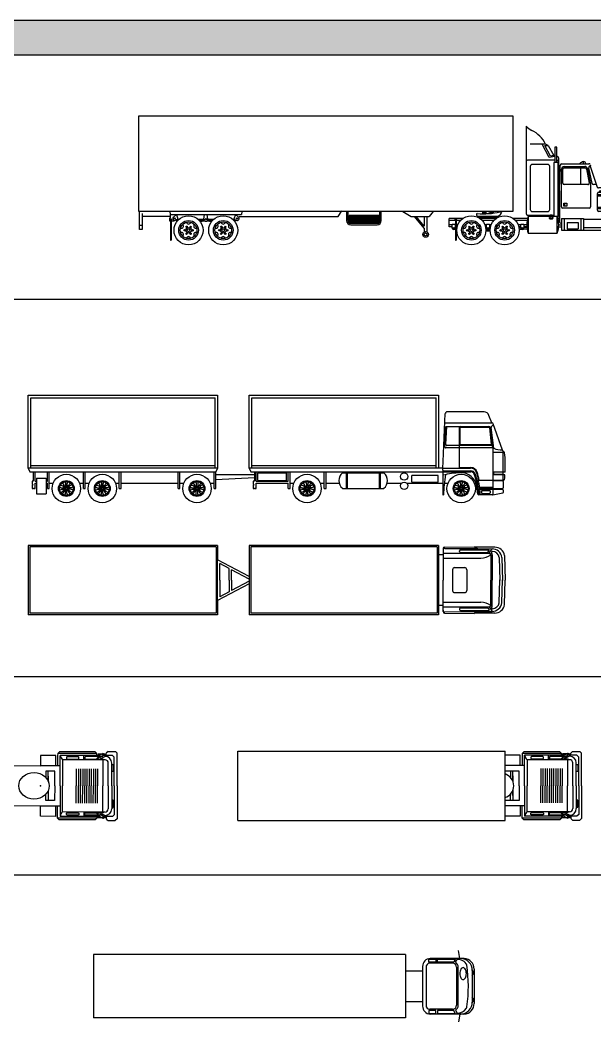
# Model space of a CAD drawing. Header units: millimetres. Extents: x 35403 to 155690, y 202798 to 276657.
# Drawn here: x 64215 to 84953, y 240549 to 276657 of the extents above; entities that cross this region are included whole.
import ezdxf

# ---------------------------------------------------------------- set-up
doc = ezdxf.new("R2010")
doc.units = ezdxf.units.MM
doc.layers.add('www.cad-blocks.net', color=7, linetype='Continuous')

# ---------------------------------------------------------------- blocks, each defined once
blk = doc.blocks.new('A$C473D4510')
for p, q in [((0, 2.506), (0, 0)), ((6.834, 2.506), (0, 2.506)), ((6.777, 2.449), (0.057, 2.449)), ((0.057, 2.449), (0.057, 0.057)), ((6.777, 2.449), (6.777, 0.057)), ((6.834, 2.506), (6.834, 1.981)), ((14.806, 2.506), (7.973, 2.506)), ((7.973, 2.506), (7.973, 1.384)), ((8.03, 2.449), (8.03, 0.057)), ((14.749, 2.449), (8.03, 2.449)), ((14.749, 2.449), (14.749, 0.057)), ((14.806, 2.506), (14.806, 2.169)), ((14.966, 2.169), (14.806, 2.169)), ((14.806, 2.169), (14.806, 0.336)), ((14.966, 2.388), (14.966, 2.169)), ((14.966, 2.22), (16.627, 2.22)), ((14.966, 2.169), (14.966, 1.253)), ((15.022, 2.445), (16.082, 2.45)), ((15.023, 2.396), (16.212, 2.388)), ((15.561, 2.289), (15.561, 2.312)), ((15.595, 2.346), (16.621, 2.346)), ((15.595, 2.255), (16.563, 2.255)), ((16.082, 2.45), (16.103, 2.44)), ((16.832, 2.44), (16.103, 2.44)), ((16.103, 2.44), (16.212, 2.388)), ((16.212, 2.388), (16.733, 2.378)), ((16.591, 2.27), (16.631, 2.328)), ((16.627, 2.22), (16.733, 2.378)), ((16.715, 2.249), (16.737, 2.281)), ((6.834, 0.525), (6.834, 1.981)), ((7.973, 1.384), (6.834, 1.981)), ((7.255, 1.67), (6.913, 1.849)), ((6.913, 1.253), (6.913, 1.849)), ((14.966, 2.047), (16.326, 2.047)), ((16.684, 2.164), (16.684, 1.253)), ((16.741, 2.164), (16.741, 1.253)), ((16.991, 2.066), (17.015, 1.244)), ((17.082, 2.073), (17.106, 1.246)), ((17.177, 2.135), (17.203, 1.253)), ((7.255, 1.253), (7.255, 1.67)), ((7.973, 1.294), (7.335, 1.628)), ((7.335, 1.253), (7.335, 1.628)), ((15.305, 1.627), (15.305, 0.879)), ((15.383, 1.704), (15.744, 1.704)), ((15.821, 1.627), (15.821, 0.879)), ((7.973, 1.122), (6.834, 0.525)), ((6.913, 1.253), (6.913, 0.657)), ((7.255, 1.253), (7.255, 0.836)), ((7.335, 1.253), (7.335, 0.878)), ((7.973, 1.212), (7.335, 0.878)), ((7.973, 1.384), (7.973, 1.294)), ((7.973, 1.294), (7.973, 1.212)), ((7.973, 1.212), (7.973, 1.122)), ((7.973, 1.122), (7.973, 0)), ((14.966, 0.336), (14.966, 1.253)), ((16.684, 0.342), (16.684, 1.253)), ((16.741, 0.342), (16.741, 1.253)), ((16.991, 0.44), (17.015, 1.262)), ((17.082, 0.433), (17.106, 1.26)), ((17.177, 0.371), (17.203, 1.253)), ((7.255, 0.836), (6.913, 0.657)), ((15.383, 0.802), (15.744, 0.802)), ((6.834, 0.525), (6.834, 0)), ((14.966, 0.459), (16.326, 0.459)), ((6.834, 0), (0, 0)), ((6.777, 0.057), (0.057, 0.057)), ((14.806, 0), (7.973, 0)), ((14.749, 0.057), (8.03, 0.057)), ((14.966, 0.336), (14.806, 0.336)), ((14.806, 0.336), (14.806, 0)), ((14.966, 0.117), (14.966, 0.336)), ((14.966, 0.285), (16.627, 0.285)), ((15.022, 0.06), (16.082, 0.056)), ((15.023, 0.109), (16.212, 0.117)), ((15.561, 0.217), (15.561, 0.194)), ((15.595, 0.251), (16.563, 0.251)), ((15.595, 0.16), (16.621, 0.16)), ((16.082, 0.056), (16.103, 0.066)), ((16.103, 0.066), (16.212, 0.117)), ((16.832, 0.066), (16.103, 0.066)), ((16.212, 0.117), (16.733, 0.128)), ((16.591, 0.236), (16.631, 0.178)), ((16.627, 0.285), (16.733, 0.128)), ((16.715, 0.257), (16.737, 0.224))]:
    blk.add_line(p, q)
for centre, radius, start, end in [((15.023, 2.388), 0.0569, 90.221, 180), ((15.023, 2.339), 0.0569, 89.6573, 180), ((15.595, 2.312), 0.0342, 90, 180), ((15.595, 2.289), 0.0342, 180, 270), ((16.563, 2.289), 0.0342, 270, 325.8642), ((16.621, 2.334), 0.0114, 325.8642, 90), ((16.627, 2.164), 0.0569, 0, 90), ((16.724, 2.242), 0.0114, 145.8642, 218.9833), ((16.627, 2.164), 0.114, 0, 38.9833), ((16.736, 2.03), 0.348, 7.1101, 90.471), ((16.746, 2.275), 0.0114, 87.6503, 145.8642), ((16.736, 2.03), 0.257, 8.0464, 87.6503), ((16.832, 2.092), 0.348, 7.1101, 90), ((16.325, 2.656), 0.61, 270.1692, 306.0617), ((15.383, 1.627), 0.0773, 90, 180), ((15.744, 1.627), 0.0773, 0, 90), ((15.383, 0.879), 0.0773, 180, 270), ((15.744, 0.879), 0.0773, 270, 0), ((16.325, -0.151), 0.61, 53.9383, 89.8308), ((16.736, 0.476), 0.348, 269.529, 352.8899), ((16.736, 0.476), 0.257, 272.3497, 351.9536), ((16.832, 0.414), 0.348, 270, 352.8899), ((15.023, 0.166), 0.0569, 180, 270.3427), ((15.023, 0.117), 0.0569, 180, 269.779), ((15.595, 0.217), 0.0342, 90, 180), ((15.595, 0.194), 0.0342, 180, 270), ((16.563, 0.217), 0.0342, 34.1358, 90), ((16.621, 0.171), 0.0114, 270, 34.1358), ((16.627, 0.342), 0.0569, 270, 0), ((16.724, 0.263), 0.0114, 141.0167, 214.1358), ((16.627, 0.342), 0.114, 321.0167, 0), ((16.746, 0.231), 0.0114, 214.1358, 272.3497)]:
    blk.add_arc(centre, radius, start, end)
blk = doc.blocks.new('A$C00AA65D5')
at = {"linetype": 'ByBlock'}
for p, q in [((0, 1200), (0, 4650)), ((0, 4650), (13500, 4650)), ((13500, 4650), (13500, 1200)), ((13975, 4275), (13975, 1125)), ((14675, 3625), (14125, 3625)), ((14775, 3575), (14675, 3625)), ((14650, 3575), (14775, 3575)), ((14775, 3575), (14975, 3225)), ((15012, 3525), (15012, 2963)), ((15087, 3525), (15012, 3525)), ((15087, 2963), (15087, 3525)), ((15012, 3050), (14025, 3050)), ((15012, 3213), (14975, 3225)), ((15125, 2963), (14975, 2963)), ((14975, 2963), (14975, 1038)), ((15128, 3165), (15087, 3192)), ((15100, 3050), (15087, 3050)), ((15125, 950), (15125, 2963)), ((15150, 1025), (15150, 3123)), ((15257, 2925), (16239, 2925)), ((16286, 2890), (16301, 2845)), ((15175, 1950), (15207, 2877)), ((15300, 2225), (15300, 2725)), ((15350, 2775), (16107, 2775)), ((15950, 2175), (15950, 2775)), ((16157, 2733), (16252, 2234)), ((16352, 2215), (16234, 2779)), ((16270, 2837), (16301, 2845)), ((16280, 2839), (16539, 2084)), ((16203, 2175), (15350, 2175)), ((16508, 2175), (16401, 2175)), ((15175, 1950), (15175, 850)), ((18225, 2050), (16586, 2050)), ((18125, 1350), (18125, 2050)), ((18250, 750), (18250, 2025)), ((13500, 1200), (0, 1200)), ((1125, 1200), (1137, 1100)), ((1137, 1100), (3712, 1100)), ((1137, 1100), (1137, 963)), ((1362, 1100), (1253, 1003)), ((3487, 1100), (3597, 1003)), ((3725, 1200), (3712, 1100)), ((13032, 1195), (13073, 1195)), ((13095, 1183), (13073, 1195)), ((18150, 1350), (18075, 1350)), ((18075, 1150), (18150, 1150)), ((18125, 1000), (18125, 1150)), ((18150, 1350), (18150, 1150)), ((1150, 888), (1150, 175)), ((1175, 863), (1262, 863)), ((1262, 863), (1262, 890)), ((1337, 889), (1406, 872)), ((2219, 841), (2378, 867)), ((2472, 867), (2631, 841)), ((3444, 872), (3513, 889)), ((11692, 950), (11200, 950)), ((11200, 650), (11200, 950)), ((11312, 600), (11312, 750)), ((11425, 888), (11425, 175)), ((12212, 1052), (12956, 1029)), ((12224, 1000), (12976, 1000)), ((12892, 950), (12308, 950)), ((14022, 950), (13508, 950)), ((14025, 1075), (14975, 1075)), ((14825, 1025), (14050, 1025)), ((15100, 1025), (14925, 1025)), ((15250, 950), (16050, 950)), ((15250, 950), (15250, 525)), ((16050, 950), (16050, 525)), ((18175, 750), (18300, 750)), ((18175, 750), (18175, 500)), ((18300, 500), (18300, 750)), ((11312, 650), (11200, 650)), ((11425, 598), (11412, 600)), ((11479, 591), (11450, 595)), ((12524, 500), (12676, 500)), ((13724, 551), (13808, 560)), ((13875, 567), (14011, 583)), ((14050, 425), (15100, 425)), ((15147, 650), (15250, 650)), ((15250, 525), (16900, 525)), ((16050, 625), (16825, 625)), ((18175, 500), (18300, 500)), ((1150, 175), (1175, 175)), ((11425, 175), (11450, 175))]:
    blk.add_line(p, q, dxfattribs=at)
for p, q in [((14800, 3150), (14550, 3625)), ((14850, 3200), (14650, 3575)), ((14750, 2900), (14200, 2900)), ((15012, 3189), (14800, 3150)), ((14975, 3225), (14850, 3200)), ((16050, 2925), (16050, 3000)), ((14125, 2825), (14125, 1275)), ((14825, 1275), (14825, 2825)), ((15250, 1375), (15250, 2725)), ((15350, 2825), (16091, 2825)), ((16189, 2742), (16299, 2184)), ((16300, 2174), (16300, 1375)), ((16550, 1250), (16550, 1850)), ((16600, 1900), (16850, 1900)), ((16625, 1900), (16625, 1925)), ((16650, 1950), (16800, 1950)), ((16825, 1925), (16825, 1900)), ((16900, 1850), (16900, 1250)), ((15337, 1500), (15437, 1500)), ((15337, 1400), (15337, 1500)), ((15362, 1500), (15362, 1400)), ((15437, 1500), (15437, 1400)), ((16900, 1800), (16550, 1800)), ((16900, 1750), (16550, 1750)), ((16900, 1725), (17062, 1725)), ((17062, 1600), (16900, 1600)), ((25, 550), (25, 1200)), ((125, 1125), (125, 550)), ((1362, 1100), (1412, 925)), ((2350, 925), (2375, 1100)), ((2500, 925), (2475, 1100)), ((3487, 1100), (3437, 925)), ((7200, 1025), (7325, 1225)), ((7500, 1200), (7500, 875)), ((7550, 875), (7550, 1200)), ((8700, 875), (8700, 1200)), ((8750, 875), (8750, 1200)), ((9525, 1200), (9825, 1025)), ((10625, 1200), (10475, 1025)), ((12400, 1175), (12400, 1125)), ((12400, 1175), (12550, 1175)), ((12400, 1125), (12800, 1150)), ((12525, 1175), (12525, 1200)), ((12800, 1175), (12650, 1175)), ((12675, 1175), (12675, 1200)), ((12800, 1150), (12800, 1175)), ((14200, 1200), (14750, 1200)), ((16250, 1325), (15300, 1325)), ((15437, 1400), (15337, 1400)), ((16900, 1350), (16550, 1350)), ((16900, 1300), (16550, 1300)), ((16850, 1200), (16600, 1200)), ((1125, 1025), (125, 1025)), ((1137, 963), (1112, 963)), ((1112, 963), (1112, 863)), ((1112, 863), (1150, 863)), ((1175, 888), (1175, 175)), ((1412, 925), (1330, 886)), ((1373, 906), (1425, 893)), ((1408, 923), (1447, 913)), ((1412, 925), (1460, 925)), ((2140, 925), (2350, 925)), ((2181, 886), (2351, 913)), ((2201, 864), (2359, 889)), ((2491, 889), (2649, 864)), ((2499, 913), (2669, 886)), ((2500, 925), (2710, 925)), ((3390, 925), (3437, 925)), ((3403, 913), (3442, 923)), ((3425, 893), (3477, 906)), ((3437, 925), (3520, 886)), ((3625, 1025), (7200, 1025)), ((7600, 1075), (8650, 1075)), ((7600, 1025), (8650, 1025)), ((7600, 975), (8650, 975)), ((7600, 925), (8650, 925)), ((7600, 875), (8650, 875)), ((7600, 825), (8650, 825)), ((8650, 775), (7600, 775)), ((7650, 725), (8600, 725)), ((9825, 1025), (10475, 1025)), ((10300, 600), (9946, 1025)), ((10300, 678), (10011, 1025)), ((10300, 1025), (10300, 678)), ((10400, 475), (10400, 1025)), ((11425, 875), (11200, 875)), ((11312, 725), (11200, 725)), ((11312, 750), (11412, 750)), ((11412, 750), (11412, 600)), ((11425, 725), (11412, 725)), ((11450, 888), (11450, 175)), ((11609, 875), (11450, 875)), ((11515, 725), (11450, 725)), ((12809, 875), (12391, 875)), ((12550, 725), (12485, 725)), ((12525, 1042), (12525, 1000)), ((12550, 600), (12550, 750)), ((12550, 750), (12650, 750)), ((12650, 750), (12650, 600)), ((12715, 725), (12650, 725)), ((12675, 1000), (12675, 1038)), ((14012, 875), (13591, 875)), ((13787, 725), (13685, 725)), ((13787, 725), (13685, 725)), ((13787, 750), (13887, 750)), ((13787, 600), (13787, 750)), ((13887, 750), (13887, 600)), ((14000, 725), (13887, 725)), ((14050, 1025), (14050, 425)), ((14825, 1050), (14825, 984)), ((14925, 1050), (14925, 984)), ((15100, 425), (15100, 1025)), ((15126, 950), (15175, 950)), ((15138, 875), (15175, 875)), ((15150, 725), (15250, 725)), ((15350, 950), (15350, 525)), ((15450, 800), (15450, 575)), ((15450, 800), (15850, 800)), ((15850, 800), (15850, 575)), ((15950, 950), (15950, 525)), ((16050, 925), (16875, 925)), ((17210, 925), (17049, 925)), ((17890, 925), (18053, 925)), ((125, 700), (25, 700)), ((125, 550), (25, 550)), ((10300, 600), (10300, 475)), ((11425, 648), (11412, 650)), ((11425, 623), (11412, 625)), ((11414, 675), (11424, 674)), ((11488, 640), (11450, 645)), ((11483, 616), (11450, 620)), ((11452, 670), (11492, 665)), ((12505, 669), (12548, 675)), ((12550, 650), (12511, 645)), ((12550, 625), (12516, 621)), ((12550, 600), (12520, 596)), ((12524, 550), (12676, 550)), ((12650, 650), (12689, 645)), ((12650, 625), (12684, 621)), ((12650, 600), (12680, 596)), ((12695, 669), (12652, 675)), ((13708, 665), (13786, 675)), ((13787, 650), (13712, 640)), ((13787, 625), (13717, 616)), ((13787, 600), (13721, 591)), ((14003, 650), (13887, 650)), ((13887, 618), (14005, 630)), ((15450, 575), (15850, 575)), ((17030, 600), (16904, 600)), ((18045, 700), (18175, 700)), ((18070, 600), (18175, 600))]:
    blk.add_line(p, q)
for points in [[(14800, 984, 0.174705), (14809, 959, 0.104203), (14828, 944, 0.064948), (14850, 936, 0.051099), (14875, 934, 0.051099), (14900, 936, 0.064948), (14922, 944, 0.104203), (14941, 959, 0.174705), (14950, 984, 0.174705)], [(14825, 984, 0.174705), (14828, 975, 0.104203), (14840, 966, 0.064948), (14855, 961, 0.051099), (14875, 959, 0.051099), (14895, 961, 0.064948), (14910, 966, 0.104203), (14922, 975, 0.174705), (14925, 984, 0.174705)]]:
    blk.add_lwpolyline(points, format="xyb")
blk.add_lwpolyline([(14875, 1075, 0.051099), (14855, 1073, 0.064948), (14840, 1068, 0.104203), (14828, 1058, 0.174705), (14825, 1050, 0.174705), (14828, 1042, 0.104203), (14840, 1032, 0.064948), (14855, 1027, 0.051099), (14875, 1025, 0.051099), (14895, 1027, 0.064948), (14910, 1032, 0.104203), (14922, 1042, 0.174705), (14925, 1050, 0.174705), (14922, 1058, 0.104203), (14910, 1068, 0.064948), (14895, 1073, 0.051099)], format="xyb", close=True, dxfattribs=at)
for centre, radius in [((1162, 913), 25), ((1800, 525), 525), ((1800, 525), 354), ((3050, 525), 525), ((3050, 525), 354), ((11437, 913), 25), ((12000, 525), 525), ((12000, 525), 354), ((13200, 525), 525), ((13200, 525), 354), ((17550, 525), 525), ((17550, 525), 354), ((1800, 525), 100), ((3050, 525), 100), ((12000, 525), 100), ((13200, 525), 100), ((17550, 525), 100)]:
    blk.add_circle(centre, radius, dxfattribs=at)
for centre, radius in [((1300, 950), 25), ((1800, 525), 300), ((2425, 925), 25), ((3050, 525), 300), ((3550, 950), 25), ((12000, 525), 300), ((13200, 525), 300), ((17550, 525), 300), ((1654, 527), 25), ((1725, 400), 25), ((1729, 652), 25), ((1800, 525), 50), ((1871, 398), 25), ((1875, 650), 25), ((1946, 523), 25), ((2904, 527), 25), ((2975, 400), 25), ((2979, 652), 25), ((3050, 525), 50), ((3121, 398), 25), ((3125, 650), 25), ((3196, 523), 25), ((10350, 378), 103), ((10350, 378), 50), ((11362, 600), 25), ((11854, 523), 25), ((11925, 650), 25), ((11929, 398), 25), ((12000, 525), 50), ((12071, 652), 25), ((12075, 400), 25), ((12146, 527), 25), ((12600, 600), 25), ((13054, 523), 25), ((13125, 650), 25), ((13129, 398), 25), ((13200, 525), 50), ((13271, 652), 25), ((13275, 400), 25), ((13346, 527), 25), ((13837, 600), 25), ((17404, 523), 25), ((17475, 650), 25), ((17479, 398), 25), ((17550, 525), 50), ((17621, 652), 25), ((17625, 400), 25), ((17696, 527), 25)]:
    blk.add_circle(centre, radius)
for centre, radius, start, end in [((14391, 4621), 541, 219.7813, 246.4789), ((13730, 3180), 1044, 25.2036, 64.7964), ((14025, 3000), 50, 90, 180), ((15100, 3000), 50, 0, 90), ((15100, 3123), 50, 0, 56.3099), ((15257, 2875), 50, 90, 178.0234), ((16239, 2875), 50, 18.0042, 90), ((15350, 2725), 50, 90, 180), ((16107, 2725), 50, 8.8807, 90), ((16283, 2788), 50, 104.7436, 190.6197), ((15350, 2225), 50, 180, 270), ((16203, 2225), 50, 270, 10.796), ((16401, 2225), 50, 191.8164, 270), ((16586, 2100), 50, 198.9123, 270), ((18225, 2025), 25, 0, 90), ((12219, 1090), 38.8, 101.3099, 258.6901), ((12430, 3508), 2391, 264.7674, 284.5833), ((12887, 1232), 214, 288.7478, 346.8571), ((14025, 1125), 50, 180, 270), ((17526, 567), 731, 26.3446, 175.448), ((17550, 525), 650, 36.9127, 180), ((18075, 1250), 100, 90, 270), ((17962, 1250), 212, 331.9275, 28.0725), ((1300, 950), 70.7, 131.5857, 295.3195), ((2425, 925), 75, 180, 0), ((3550, 950), 70.7, 244.6805, 48.4143), ((14925, 725), 925, 161.0754, 198.9246), ((14225, 725), 925, 341.0754, 18.9246), ((18216, 1313), 423, 249.8918, 265.3383), ((11362, 600), 50, 180, 0)]:
    blk.add_arc(centre, radius, start, end, dxfattribs=at)
for centre, radius, start, end in [((14200, 2825), 75, 90, 180), ((14750, 2825), 75, 0, 90), ((16112, 2688), 319, 101.3099, 131.8202), ((16050, 2925), 75, 0, 90), ((15350, 2725), 100, 90, 180), ((16091, 2725), 100, 9.6888, 90), ((16250, 2174), 50, 0, 11.1368), ((16600, 1850), 50, 90, 180), ((16650, 1925), 25, 90, 180), ((16800, 1925), 25, 0, 90), ((16850, 1850), 50, 0, 90), ((17062, 1663), 62.5, 270, 90), ((14200, 1275), 75, 180, 270), ((14750, 1275), 75, 270, 0), ((15300, 1375), 50, 180, 270), ((16250, 1375), 50, 270, 0), ((16600, 1250), 50, 180, 270), ((16850, 1250), 50, 270, 0), ((1540, 675), 75, 249.5941, 50.4059), ((1800, 825), 75, 189.5941, 350.4059), ((2060, 675), 75, 129.5941, 290.4059), ((2790, 675), 75, 249.5941, 50.4059), ((3050, 825), 75, 189.5941, 350.4059), ((3310, 675), 75, 129.5941, 290.4059), ((7650, 875), 150, 180, 270), ((7650, 875), 100, 180, 270), ((8025, 925), 451, 160.56, 199.44), ((8600, 875), 150, 270, 0), ((8600, 875), 100, 270, 0), ((8225, 925), 451, 340.56, 19.44), ((11740, 675), 75, 249.5941, 50.4059), ((12000, 825), 75, 189.5941, 350.4059), ((12260, 675), 75, 129.5941, 290.4059), ((12940, 675), 75, 249.5941, 50.4059), ((13200, 825), 75, 189.5941, 350.4059), ((13460, 675), 75, 129.5941, 290.4059), ((15250, 850), 75, 180, 270), ((17290, 675), 75, 249.5941, 50.4059), ((17550, 825), 75, 189.5941, 350.4059), ((17810, 675), 75, 129.5941, 290.4059), ((1540, 375), 75, 309.5941, 110.4059), ((2060, 375), 75, 69.5941, 230.4059), ((2790, 375), 75, 309.5941, 110.4059), ((3310, 375), 75, 69.5941, 230.4059), ((11740, 375), 75, 309.5941, 110.4059), ((12260, 375), 75, 69.5941, 230.4059), ((12600, 600), 50, 180, 0), ((12940, 375), 75, 309.5941, 110.4059), ((13460, 375), 75, 69.5941, 230.4059), ((13837, 600), 50, 180, 0), ((17290, 375), 75, 309.5941, 110.4059), ((17810, 375), 75, 69.5941, 230.4059), ((1800, 225), 75, 9.5941, 170.4059), ((3050, 225), 75, 9.5941, 170.4059), ((12000, 225), 75, 9.5941, 170.4059), ((13200, 225), 75, 9.5941, 170.4059), ((17550, 225), 75, 9.5941, 170.4059)]:
    blk.add_arc(centre, radius, start, end)
blk = doc.blocks.new('A$C6CD61830')
for p, q in [((0, -2620), (0, 0)), ((0, 0), (6834, 0)), ((0, 0), (6834, 0)), ((0, -2620), (0, 0)), ((6834, 0), (6834, -2620)), ((7973, -2620), (7973, 0)), ((7973, 0), (14806, 0)), ((7973, 0), (14806, 0)), ((7973, -2620), (7973, 0)), ((14806, 0), (14806, -2620)), ((91, -2620), (91, -91)), ((91, -91), (6743, -91)), ((6743, -2620), (6743, -91)), ((8064, -91), (14715, -91)), ((8064, -2620), (8064, -91)), ((14715, -2620), (14715, -91)), ((14974, -2386), (15046, -661)), ((16444, -596), (15115, -596)), ((15032, -994), (16729, -994)), ((16729, -994), (16610, -726)), ((17104, -1971), (16774, -1033)), ((15030, -1856), (15061, -1127)), ((15061, -1127), (16615, -1127)), ((15068, -1776), (15095, -1128)), ((15561, -2598), (15561, -1161)), ((15584, -1766), (15584, -1172)), ((15606, -1149), (16624, -1149)), ((16717, -1764), (16647, -1169)), ((16755, -1892), (16669, -1168)), ((16791, -1906), (16703, -1164)), ((16694, -1789), (15606, -1789)), ((16755, -1892), (15065, -1892)), ((16745, -1812), (15102, -1812)), ((16755, -1892), (16755, -3060)), ((17186, -2064), (16755, -2064)), ((17138, -3060), (17138, -2064)), ((14962, -2621), (14974, -2386)), ((0, -2620), (61, -2754)), ((6834, -2620), (0, -2620)), ((61, -2754), (6773, -2754)), ((91, -2528), (6743, -2528)), ((185, -2754), (185, -3098)), ((251, -3098), (251, -2754)), ((692, -3098), (692, -2754)), ((760, -3364), (760, -2754)), ((1990, -3364), (1990, -2754)), ((2058, -3364), (2058, -2754)), ((3288, -3364), (3288, -2754)), ((3357, -3364), (3357, -2754)), ((5406, -3364), (5406, -2754)), ((5474, -3364), (5474, -2754)), ((6704, -3364), (6704, -2754)), ((6834, -2620), (6773, -2754)), ((6773, -3364), (6773, -2754)), ((6773, -2850), (8158, -2850)), ((14962, -2620), (7973, -2620)), ((7973, -2620), (8033, -2754)), ((8033, -2754), (14958, -2754)), ((8064, -2528), (14715, -2528)), ((8158, -2754), (8158, -3098)), ((8223, -3098), (8223, -2754)), ((8287, -3064), (8287, -2802)), ((8298, -2791), (9301, -2791)), ((9312, -3064), (9312, -2802)), ((9376, -3098), (9376, -2754)), ((9444, -3364), (9444, -2754)), ((10674, -3364), (10674, -2754)), ((10743, -3364), (10743, -2754)), ((11350, -2788), (12818, -2788)), ((11469, -2788), (11469, -3358)), ((11503, -2788), (11503, -3358)), ((12665, -2788), (12665, -3358)), ((12700, -2788), (12700, -3358)), ((14958, -2697), (14962, -2621)), ((14958, -2697), (14958, -3588)), ((14958, -2720), (15963, -2720)), ((14958, -2754), (15963, -2754)), ((14962, -2621), (15954, -2621)), ((15561, -2598), (15954, -2598)), ((17203, -2767), (16755, -2767)), ((17198, -2861), (16755, -2861)), ((16789, -2784), (16789, -2844)), ((17126, -2772), (16800, -2772)), ((17126, -2856), (16800, -2856)), ((142, -3098), (142, -3218)), ((185, -3098), (142, -3098)), ((142, -3218), (164, -3218)), ((142, -3234), (142, -3364)), ((164, -3234), (142, -3234)), ((164, -3218), (164, -3234)), ((251, -3098), (295, -3098)), ((251, -3167), (295, -3167)), ((251, -3364), (251, -3167)), ((295, -2981), (295, -3546)), ((295, -2981), (648, -2981)), ((648, -2981), (648, -3546)), ((648, -3098), (692, -3098)), ((648, -3167), (692, -3167)), ((692, -3364), (692, -3167)), ((760, -3167), (900, -3167)), ((1850, -3167), (1990, -3167)), ((2058, -3167), (2199, -3167)), ((3148, -3167), (3288, -3167)), ((3357, -3167), (5406, -3167)), ((5474, -3167), (5615, -3167)), ((6564, -3167), (6704, -3167)), ((6773, -3035), (8158, -2959)), ((8158, -3098), (8115, -3098)), ((8115, -3098), (8115, -3218)), ((8115, -3218), (8137, -3218)), ((8137, -3234), (8115, -3234)), ((8115, -3234), (8115, -3364)), ((8137, -3218), (8137, -3234)), ((8223, -3098), (9376, -3098)), ((8223, -3364), (8223, -3167)), ((8223, -3167), (9376, -3167)), ((8298, -3075), (9301, -3075)), ((8547, -3075), (8547, -3098)), ((9052, -3075), (9052, -3098)), ((9376, -3364), (9376, -3167)), ((9444, -3167), (9585, -3167)), ((10534, -3167), (10674, -3167)), ((10743, -3167), (11219, -3167)), ((12949, -3167), (13468, -3167)), ((13656, -3167), (14958, -3167)), ((14788, -2889), (13834, -2889)), ((13834, -3134), (13834, -2889)), ((13834, -3134), (14788, -3134)), ((14788, -3134), (14788, -2889)), ((15009, -3167), (15142, -3167)), ((16091, -3167), (16152, -3167)), ((16268, -3060), (17151, -3060)), ((17115, -3088), (16755, -3088)), ((16755, -3088), (16755, -3360)), ((17099, -3060), (17099, -3088)), ((17138, -3111), (17138, -3337)), ((142, -3364), (196, -3364)), ((196, -3342), (213, -3342)), ((196, -3364), (196, -3342)), ((213, -3342), (213, -3364)), ((213, -3364), (251, -3364)), ((295, -3546), (648, -3546)), ((692, -3364), (760, -3364)), ((1990, -3364), (2058, -3364)), ((3288, -3364), (3357, -3364)), ((5406, -3364), (5474, -3364)), ((6704, -3364), (6773, -3364)), ((8115, -3364), (8169, -3364)), ((8169, -3364), (8169, -3342)), ((8169, -3342), (8185, -3342)), ((8185, -3342), (8185, -3364)), ((8185, -3364), (8223, -3364)), ((9376, -3364), (9444, -3364)), ((10674, -3364), (10743, -3364)), ((11350, -3358), (12818, -3358)), ((14958, -3588), (14978, -3588)), ((16217, -3558), (16181, -3285)), ((17115, -3394), (16211, -3394)), ((16753, -3588), (16251, -3588)), ((16284, -3309), (16755, -3309)), ((16289, -3360), (17115, -3360)), ((16663, -3445), (16349, -3445)), ((16349, -3445), (16349, -3519)), ((16628, -3553), (16384, -3553)), ((16663, -3445), (16663, -3519)), ((16755, -3394), (16755, -3588)), ((16761, -3586), (17124, -3520)), ((17099, -3360), (17099, -3394)), ((17138, -3417), (17138, -3499))]:
    blk.add_line(p, q)
for points in [[(16782, -1091, 0.540036), (16703, -1164, -0.084606)], [(1167, -3223), (1180, -3236), (1184, -3233, -0.205207), (1299, -3327, 1.723661)], [(1238, -3152), (1251, -3165), (1248, -3169, 0.205207), (1342, -3284, -1.723661)], [(1323, -3116), (1323, -3135), (1328, -3135, -0.206806), (1342, -3283, 1.723661)], [(1427, -3116), (1427, -3135), (1422, -3135, 0.206806), (1408, -3283, -1.723661)], [(1512, -3152), (1499, -3165), (1502, -3169, -0.205207), (1408, -3284, 1.723661)], [(1583, -3223), (1570, -3236), (1566, -3233, 0.205207), (1451, -3327, -1.723661)], [(2465, -3223), (2479, -3236), (2482, -3233, -0.205207), (2597, -3327, 1.723661)], [(2536, -3152), (2550, -3165), (2546, -3169, 0.205207), (2640, -3284, -1.723661)], [(2621, -3116), (2621, -3135), (2626, -3135, -0.206806), (2641, -3283, 1.723661)], [(2726, -3116), (2726, -3135), (2721, -3135, 0.206806), (2706, -3283, -1.723661)], [(2811, -3152), (2797, -3165), (2801, -3169, -0.205207), (2707, -3284, 1.723661)], [(2881, -3223), (2868, -3236), (2865, -3233, 0.205207), (2750, -3327, -1.723661)], [(5881, -3223), (5895, -3236), (5898, -3233, -0.205207), (6013, -3327, 1.723661)], [(5952, -3152), (5966, -3165), (5962, -3169, 0.205207), (6056, -3284, -1.723661)], [(6037, -3116), (6037, -3135), (6042, -3135, -0.206806), (6057, -3283, 1.723661)], [(6142, -3116), (6142, -3135), (6137, -3135, 0.206806), (6122, -3283, -1.723661)], [(6227, -3152), (6213, -3165), (6217, -3169, -0.205207), (6123, -3284, 1.723661)], [(6297, -3223), (6284, -3236), (6281, -3233, 0.205207), (6166, -3327, -1.723661)], [(9851, -3223), (9865, -3236), (9868, -3233, -0.205207), (9983, -3327, 1.723661)], [(9922, -3152), (9935, -3165), (9932, -3169, 0.205207), (10026, -3284, -1.723661)], [(10007, -3116), (10007, -3135), (10012, -3135, -0.206806), (10026, -3283, 1.723661)], [(10111, -3116), (10111, -3135), (10107, -3135, 0.206806), (10092, -3283, -1.723661)], [(10196, -3152), (10183, -3165), (10186, -3169, -0.205207), (10093, -3284, 1.723661)], [(10267, -3223), (10254, -3236), (10250, -3233, 0.205207), (10136, -3327, -1.723661)], [(15409, -3223), (15422, -3236), (15425, -3233, -0.205207), (15540, -3327, 1.723661)], [(15479, -3152), (15493, -3165), (15489, -3169, 0.205207), (15583, -3284, -1.723661)], [(15564, -3116), (15564, -3135), (15569, -3135, -0.206806), (15584, -3283, 1.723661)], [(15669, -3116), (15669, -3135), (15664, -3135, 0.206806), (15649, -3283, -1.723661)], [(15754, -3152), (15740, -3165), (15744, -3169, -0.205207), (15650, -3284, 1.723661)], [(15825, -3223), (15811, -3236), (15808, -3233, 0.205207), (15693, -3327, -1.723661)], [(1131, -3310), (1150, -3310), (1150, -3315, 0.205207), (1297, -3329, -1.723661)], [(1131, -3410), (1150, -3410), (1150, -3405, -0.205207), (1297, -3390, 1.723661)], [(1167, -3497), (1180, -3484), (1184, -3487, 0.205207), (1299, -3393, -1.723661)], [(1238, -3568), (1251, -3554), (1248, -3551, -0.205207), (1342, -3436, 1.723661)], [(1323, -3604), (1323, -3585), (1328, -3585, 0.206806), (1342, -3436, -1.723661)], [(1427, -3604), (1427, -3585), (1422, -3585, -0.206806), (1408, -3436, 1.723661)], [(1512, -3568), (1499, -3554), (1502, -3551, 0.205207), (1408, -3436, -1.723661)], [(1583, -3497), (1570, -3484), (1566, -3487, -0.205207), (1451, -3393, 1.723661)], [(1619, -3310), (1600, -3310), (1600, -3315, -0.205207), (1453, -3329, 1.723661)], [(1619, -3410), (1600, -3410), (1600, -3405, 0.205207), (1453, -3390, -1.723661)], [(2429, -3310), (2448, -3310), (2448, -3315, 0.205207), (2596, -3329, -1.723661)], [(2429, -3410), (2448, -3410), (2448, -3405, -0.205207), (2596, -3390, 1.723661)], [(2465, -3497), (2479, -3484), (2482, -3487, 0.205207), (2597, -3393, -1.723661)], [(2536, -3568), (2550, -3554), (2546, -3551, -0.205207), (2640, -3436, 1.723661)], [(2621, -3604), (2621, -3585), (2626, -3585, 0.206806), (2641, -3436, -1.723661)], [(2726, -3604), (2726, -3585), (2721, -3585, -0.206806), (2706, -3436, 1.723661)], [(2811, -3568), (2797, -3554), (2801, -3551, 0.205207), (2707, -3436, -1.723661)], [(2881, -3497), (2868, -3484), (2865, -3487, -0.205207), (2750, -3393, 1.723661)], [(2918, -3310), (2898, -3310), (2898, -3315, -0.205207), (2751, -3329, 1.723661)], [(2918, -3410), (2898, -3410), (2898, -3405, 0.205207), (2751, -3390, -1.723661)], [(5845, -3310), (5864, -3310), (5864, -3315, 0.205207), (6012, -3329, -1.723661)], [(5845, -3410), (5864, -3410), (5864, -3405, -0.205207), (6012, -3390, 1.723661)], [(5881, -3497), (5895, -3484), (5898, -3487, 0.205207), (6013, -3393, -1.723661)], [(5952, -3568), (5966, -3554), (5962, -3551, -0.205207), (6056, -3436, 1.723661)], [(6037, -3604), (6037, -3585), (6042, -3585, 0.206806), (6057, -3436, -1.723661)], [(6142, -3604), (6142, -3585), (6137, -3585, -0.206806), (6122, -3436, 1.723661)], [(6227, -3568), (6213, -3554), (6217, -3551, 0.205207), (6123, -3436, -1.723661)], [(6297, -3497), (6284, -3484), (6281, -3487, -0.205207), (6166, -3393, 1.723661)], [(6334, -3310), (6315, -3310), (6315, -3315, -0.205207), (6167, -3329, 1.723661)], [(6334, -3410), (6315, -3410), (6315, -3405, 0.205207), (6167, -3390, -1.723661)], [(9815, -3310), (9834, -3310), (9834, -3315, 0.205207), (9982, -3329, -1.723661)], [(9815, -3410), (9834, -3410), (9834, -3405, -0.205207), (9982, -3390, 1.723661)], [(9851, -3497), (9865, -3484), (9868, -3487, 0.205207), (9983, -3393, -1.723661)], [(9922, -3568), (9935, -3554), (9932, -3551, -0.205207), (10026, -3436, 1.723661)], [(10007, -3604), (10007, -3585), (10012, -3585, 0.206806), (10026, -3436, -1.723661)], [(10111, -3604), (10111, -3585), (10107, -3585, -0.206806), (10092, -3436, 1.723661)], [(10196, -3568), (10183, -3554), (10186, -3551, 0.205207), (10093, -3436, -1.723661)], [(10267, -3497), (10254, -3484), (10250, -3487, -0.205207), (10136, -3393, 1.723661)], [(10303, -3310), (10284, -3310), (10284, -3315, -0.205207), (10137, -3329, 1.723661)], [(10303, -3410), (10284, -3410), (10284, -3405, 0.205207), (10137, -3390, -1.723661)], [(15373, -3310), (15392, -3310), (15392, -3315, 0.205207), (15539, -3329, -1.723661)], [(15373, -3410), (15392, -3410), (15392, -3405, -0.205207), (15539, -3390, 1.723661)], [(15409, -3497), (15422, -3484), (15425, -3487, 0.205207), (15540, -3393, -1.723661)], [(15479, -3568), (15493, -3554), (15489, -3551, -0.205207), (15583, -3436, 1.723661)], [(15564, -3604), (15564, -3585), (15569, -3585, 0.206806), (15584, -3436, -1.723661)], [(15669, -3604), (15669, -3585), (15664, -3585, -0.206806), (15649, -3436, 1.723661)], [(15754, -3568), (15740, -3554), (15744, -3551, 0.205207), (15650, -3436, -1.723661)], [(15825, -3497), (15811, -3484), (15808, -3487, -0.205207), (15693, -3393, 1.723661)], [(15861, -3310), (15842, -3310), (15842, -3315, -0.205207), (15694, -3329, 1.723661)], [(15861, -3410), (15842, -3410), (15842, -3405, 0.205207), (15694, -3390, -1.723661)]]:
    blk.add_lwpolyline(points, format="xyb")
for centre, radius in [((1375, -3360), 513), ((2673, -3360), 513), ((6089, -3360), 513), ((10059, -3360), 513), ((13562, -2929), 133), ((15617, -3360), 513), ((1375, -3360), 285), ((1375, -3360), 251), ((2673, -3360), 285), ((2673, -3360), 251), ((6089, -3360), 285), ((6089, -3360), 251), ((10059, -3360), 285), ((10059, -3360), 251), ((13562, -3260), 133), ((15617, -3360), 285), ((15617, -3360), 251), ((1375, -3360), 83.3), ((1375, -3360), 63.5), ((1375, -3360), 39), ((1375, -3360), 33.5), ((2673, -3360), 83.3), ((2673, -3360), 63.5), ((2673, -3360), 39), ((2673, -3360), 33.5), ((6089, -3360), 83.3), ((6089, -3360), 63.5), ((6089, -3360), 39), ((6089, -3360), 33.5), ((10059, -3360), 83.3), ((10059, -3360), 63.5), ((10059, -3360), 39), ((10059, -3360), 33.5), ((15617, -3360), 83.3), ((15617, -3360), 63.5), ((15617, -3360), 39), ((15617, -3360), 33.5)]:
    blk.add_circle(centre, radius)
for centre, radius, start, end in [((15115, -664), 68.3, 90, 177.6034), ((16444, -766), 171, 13.6724, 90), ((16729, -1040), 45.6, 8.1387, 90), ((15595, -1161), 34.2, 90, 180), ((15606, -1172), 22.8, 90, 180), ((16615, -1183), 56.9, 15.6076, 90), ((16624, -1172), 22.8, 6.726, 90), ((15102, -1778), 34.2, 177.6034, 270), ((15606, -1766), 22.8, 180, 270), ((16694, -1766), 22.8, 270, 6.726), ((15065, -1857), 34.2, 177.6034, 270), ((17086, -1278), 693, 244.7856, 271.5124), ((17211, -1942), 111, 195.5644, 248.8732), ((17163, -2066), 22.8, 5.4192, 68.8732), ((12143, -2542), 5065, 357.4638, 5.4192), ((8298, -2802), 11.4, 90, 180), ((9301, -2802), 11.4, 0, 90), ((11575, -3073), 368, 130.678, 229.322), ((11350, -2811), 22.8, 90, 130.678), ((12818, -2811), 22.8, 49.322, 90), ((12593, -3073), 368, 310.678, 49.322), ((15709, -5967), 3178, 92.1487, 103.6649), ((19798, -3723), 4822, 169.6499, 178.3907), ((15617, -3360), 569, 7.5716, 92.7303), ((15954, -2849), 251, 17.6847, 90), ((15954, -2849), 228, 17.6847, 90), ((15963, -2891), 171, 19.1152, 90), ((15963, -2891), 137, 19.1152, 90), ((13875, -3615), 2347, 1.4697, 19.1152), ((13875, -3615), 2381, 0.6367, 19.1152), ((13548, -3616), 2754, 0.5874, 17.6847), ((13548, -3616), 2776, 11.5416, 17.6847), ((16800, -2784), 11.4, 90, 180), ((16800, -2844), 11.4, 180, 270), ((17126, -2784), 11.4, 0, 90), ((17126, -2844), 11.4, 270, 0), ((12143, -2542), 5065, 354.4813, 356.3902), ((8298, -3064), 11.4, 180, 270), ((9301, -3064), 11.4, 270, 0), ((17115, -3111), 22.8, 0, 90), ((17151, -3026), 34.2, 270, 354.4813), ((11350, -3335), 22.8, 229.322, 270), ((12818, -3335), 22.8, 270, 310.678), ((16251, -3553), 34.2, 187.5716, 270), ((16255, -3553), 34.2, 181.4697, 270), ((16384, -3519), 34.2, 180, 270), ((16628, -3519), 34.2, 270, 0), ((16753, -3565), 22.8, 270, 292.8474), ((17115, -3337), 22.8, 270, 0), ((17115, -3417), 22.8, 0, 90), ((17115, -3499), 22.8, 292.8474, 0)]:
    blk.add_arc(centre, radius, start, end)
blk = doc.blocks.new('A$C73381C7A')
for p, q in [((19.206, 2.345), (18.661, 2.346)), ((18.661, 2.346), (18.661, 1.974)), ((19.205, 1.973), (19.206, 2.345)), ((19.277, 2.41), (19.276, 2.347)), ((19.276, 2.347), (19.276, 1.975)), ((19.338, 2.472), (19.277, 2.41)), ((20.695, 2.408), (19.277, 2.41)), ((20.633, 2.47), (19.338, 2.472)), ((19.364, 1.246), (19.365, 2.345)), ((20.784, 2.343), (19.365, 2.345)), ((19.454, 2.185), (19.452, 1.246)), ((20.987, 2.183), (19.454, 2.185)), ((19.61, 2.298), (19.594, 2.283)), ((19.594, 2.283), (19.594, 2.23)), ((19.594, 2.23), (19.61, 2.214)), ((20.024, 2.298), (19.61, 2.298)), ((19.61, 2.214), (20.024, 2.214)), ((20.04, 2.282), (20.024, 2.298)), ((20.024, 2.214), (20.04, 2.229)), ((20.04, 2.229), (20.04, 2.282)), ((20.225, 2.184), (20.225, 2.344)), ((20.258, 2.286), (20.274, 2.302)), ((20.258, 2.286), (20.258, 2.229)), ((20.274, 2.213), (20.258, 2.229)), ((20.766, 2.301), (20.274, 2.302)), ((20.274, 2.213), (20.682, 2.213)), ((20.633, 2.47), (20.695, 2.408)), ((20.691, 2.202), (20.676, 2.204)), ((20.741, 2.289), (20.677, 2.205)), ((20.749, 2.284), (20.692, 2.203)), ((20.695, 2.345), (20.695, 2.408)), ((20.699, 2.213), (20.797, 2.213)), ((20.882, 2.394), (20.733, 2.394)), ((20.733, 2.394), (20.733, 2.343)), ((20.8, 2.317), (20.741, 2.289)), ((20.807, 2.31), (20.749, 2.284)), ((20.987, 2.309), (20.792, 2.213)), ((20.89, 2.207), (20.792, 2.213)), ((20.8, 2.316), (20.806, 2.31)), ((20.801, 2.349), (20.91, 2.409)), ((20.94, 2.35), (20.811, 2.28)), ((20.911, 2.301), (20.85, 2.301)), ((20.901, 2.371), (20.894, 2.378)), ((20.916, 2.387), (20.895, 2.378)), ((20.919, 2.378), (20.901, 2.371)), ((20.907, 2.183), (20.906, 1.244)), ((20.911, 2.301), (20.919, 2.287)), ((20.911, 2.272), (20.919, 2.287)), ((20.917, 2.387), (20.978, 2.381)), ((20.936, 2.374), (20.919, 2.378)), ((21.007, 2.343), (20.927, 2.343)), ((20.971, 2.374), (20.936, 2.374)), ((20.979, 2.394), (20.944, 2.394)), ((21.026, 2.326), (20.971, 2.374)), ((20.978, 2.381), (21.033, 2.326)), ((20.979, 2.38), (20.979, 2.394)), ((20.979, 2.343), (20.979, 2.367)), ((21.253, 2.342), (21.016, 2.343)), ((21.033, 2.325), (21.026, 2.325)), ((21.093, 2.484), (21.031, 2.423)), ((21.031, 2.343), (21.031, 2.423)), ((21.093, 2.484), (21.36, 2.484)), ((21.315, 2.281), (21.253, 2.342)), ((21.313, 1.244), (21.315, 2.281)), ((21.421, 2.422), (21.36, 2.484)), ((21.42, 1.243), (21.421, 2.422)), ((16.874, 1.976), (18.661, 1.974)), ((19.365, 1.973), (18.661, 1.974)), ((19.949, 1.865), (19.948, 1.246)), ((20.026, 1.865), (20.025, 1.245)), ((20.103, 1.865), (20.102, 1.245)), ((20.18, 1.865), (20.179, 1.245)), ((20.257, 1.865), (20.256, 1.245)), ((20.334, 1.865), (20.333, 1.245)), ((20.411, 1.865), (20.41, 1.245)), ((20.488, 1.864), (20.487, 1.245)), ((20.564, 1.864), (20.564, 1.245)), ((20.641, 1.864), (20.64, 1.245)), ((20.718, 1.864), (20.717, 1.244)), ((21.101, 1.244), (21.102, 2.068)), ((21.227, 1.244), (21.228, 2.067)), ((21.228, 2.015), (21.281, 2.015)), ((21.281, 2.015), (21.281, 1.76)), ((21.281, 1.989), (21.291, 1.979)), ((21.291, 1.979), (21.291, 1.788)), ((18.85, 1.778), (18.85, 1.548)), ((19.169, 1.778), (18.85, 1.778)), ((18.85, 1.548), (18.85, 1.583)), ((18.938, 1.41), (18.939, 1.778)), ((18.939, 1.601), (18.938, 1.41)), ((19.169, 1.247), (19.169, 1.778)), ((21.281, 1.76), (21.227, 1.76)), ((21.291, 1.788), (21.281, 1.778)), ((18.938, 1.084), (18.937, 0.716)), ((19.169, 1.247), (19.168, 0.716)), ((19.364, 1.246), (19.362, 0.148)), ((19.451, 0.307), (19.452, 1.246)), ((19.948, 0.626), (19.948, 1.246)), ((20.024, 0.626), (20.025, 1.245)), ((20.101, 0.626), (20.102, 1.245)), ((20.178, 0.625), (20.179, 1.245)), ((20.255, 0.625), (20.256, 1.245)), ((20.332, 0.625), (20.333, 1.245)), ((20.409, 0.625), (20.41, 1.245)), ((20.486, 0.625), (20.487, 1.245)), ((20.563, 0.625), (20.564, 1.245)), ((20.639, 0.625), (20.64, 1.245)), ((20.716, 0.625), (20.717, 1.244)), ((20.904, 0.305), (20.906, 1.244)), ((21.101, 1.244), (21.099, 0.42)), ((21.227, 1.244), (21.226, 0.42)), ((21.313, 1.244), (21.312, 0.206)), ((21.42, 1.243), (21.418, 0.064)), ((18.849, 0.716), (18.849, 0.946)), ((21.279, 0.727), (21.226, 0.727)), ((21.279, 0.472), (21.279, 0.727)), ((18.658, 0.521), (16.872, 0.524)), ((19.362, 0.52), (18.658, 0.521)), ((18.658, 0.149), (18.658, 0.521)), ((19.168, 0.716), (18.849, 0.716)), ((19.203, 0.52), (19.202, 0.148)), ((19.273, 0.146), (19.274, 0.518)), ((21.226, 0.472), (21.279, 0.472)), ((21.289, 0.7), (21.279, 0.71)), ((21.279, 0.498), (21.289, 0.508)), ((21.289, 0.508), (21.289, 0.7)), ((19.202, 0.148), (18.658, 0.149)), ((19.273, 0.083), (19.273, 0.146)), ((20.691, 0.081), (19.273, 0.083)), ((19.335, 0.021), (19.273, 0.083)), ((20.63, 0.019), (19.335, 0.021)), ((20.781, 0.146), (19.362, 0.148)), ((20.984, 0.305), (19.451, 0.307)), ((19.591, 0.262), (19.607, 0.278)), ((19.591, 0.209), (19.591, 0.262)), ((19.607, 0.194), (19.591, 0.209)), ((19.607, 0.278), (20.022, 0.277)), ((20.021, 0.193), (19.607, 0.194)), ((20.037, 0.208), (20.021, 0.193)), ((20.022, 0.277), (20.037, 0.262)), ((20.037, 0.262), (20.037, 0.208)), ((20.222, 0.306), (20.222, 0.146)), ((20.271, 0.277), (20.255, 0.261)), ((20.255, 0.204), (20.255, 0.261)), ((20.255, 0.204), (20.271, 0.189)), ((20.271, 0.277), (20.68, 0.276)), ((20.763, 0.188), (20.271, 0.189)), ((20.63, 0.019), (20.691, 0.081)), ((20.689, 0.287), (20.673, 0.285)), ((20.738, 0.2), (20.674, 0.284)), ((20.746, 0.205), (20.689, 0.286)), ((20.691, 0.143), (20.691, 0.081)), ((20.696, 0.276), (20.794, 0.276)), ((20.73, 0.095), (20.73, 0.146)), ((20.879, 0.094), (20.73, 0.095)), ((20.797, 0.171), (20.738, 0.2)), ((20.803, 0.178), (20.746, 0.205)), ((20.888, 0.282), (20.789, 0.276)), ((20.984, 0.179), (20.789, 0.276)), ((20.797, 0.172), (20.803, 0.178)), ((20.797, 0.14), (20.907, 0.079)), ((20.936, 0.139), (20.808, 0.209)), ((20.908, 0.188), (20.847, 0.188)), ((20.898, 0.118), (20.89, 0.11)), ((20.913, 0.101), (20.891, 0.11)), ((20.916, 0.11), (20.898, 0.118)), ((20.908, 0.217), (20.916, 0.201)), ((20.908, 0.188), (20.916, 0.201)), ((20.913, 0.101), (20.975, 0.107)), ((20.933, 0.114), (20.916, 0.11)), ((21.004, 0.145), (20.924, 0.145)), ((20.968, 0.114), (20.933, 0.114)), ((20.976, 0.094), (20.94, 0.094)), ((21.023, 0.162), (20.968, 0.114)), ((20.975, 0.107), (21.03, 0.162)), ((20.976, 0.145), (20.976, 0.121)), ((20.976, 0.108), (20.976, 0.094)), ((21.25, 0.145), (21.013, 0.145)), ((21.03, 0.163), (21.023, 0.163)), ((21.028, 0.145), (21.028, 0.065)), ((21.089, 0.003), (21.028, 0.065)), ((21.089, 0.003), (21.356, 0.003)), ((21.312, 0.206), (21.25, 0.145)), ((21.418, 0.064), (21.356, 0.003))]:
    blk.add_line(p, q)
for centre, radius, start, end in [((19.675, 2.412), 0.317, 192.2216, 225.6879), ((20.804, 2.314), 0.035, 94.8779, 201.4911), ((20.804, 2.314), 0.035, 211.5207, 316.1716), ((20.89, 2.091), 0.115, 52.714, 89.9166), ((20.914, 2.374), 0.0354, 15.9142, 96.0995), ((20.914, 2.374), 0.0354, 316.0591, 359.8516), ((20.987, 2.068), 0.241, 359.9166, 89.9166), ((20.987, 2.068), 0.115, 359.9166, 89.9166), ((20.984, 0.42), 0.115, 269.9166, 359.9166), ((20.984, 0.42), 0.241, 269.9166, 359.9166), ((19.672, 0.08), 0.317, 134.1453, 167.6116), ((20.8, 0.175), 0.035, 158.3422, 264.9554), ((20.8, 0.175), 0.035, 43.6616, 148.3125), ((20.888, 0.397), 0.115, 269.9166, 307.1193), ((20.911, 0.114), 0.0354, 263.7337, 343.9191), ((20.911, 0.114), 0.0354, 359.9817, 43.7742)]:
    blk.add_arc(centre, radius, start, end)
blk.add_ellipse((18.423, 1.248), major_axis=(0.55, -0.001), ratio=0.873823)
blk.add_point((18.66, 1.247))
blk = doc.blocks.new('A$C7D1413CE')
at = {"xscale": 1000, "yscale": 1000, "zscale": 1000}
blk.add_blockref('A$C73381C7A', (0, 0), dxfattribs=at)
blk = doc.blocks.new('A$C2BB513D9')
for p, q in [((0, 0), (0, 2.5)), ((0, 2.5), (9.637, 2.5)), ((9.637, 0), (9.637, 2.5)), ((10.181, 2.349), (9.637, 2.349)), ((10.181, 1.976), (10.181, 2.349)), ((10.314, 2.475), (10.252, 2.414)), ((10.252, 2.414), (10.252, 2.351)), ((11.67, 2.414), (10.252, 2.414)), ((10.252, 2.351), (10.252, 1.978)), ((11.609, 2.475), (10.314, 2.475)), ((11.76, 2.349), (10.341, 2.349)), ((10.341, 1.25), (10.341, 2.349)), ((11.963, 2.189), (10.43, 2.189)), ((10.43, 2.189), (10.43, 1.25)), ((10.586, 2.302), (10.57, 2.287)), ((10.57, 2.287), (10.57, 2.234)), ((10.57, 2.234), (10.586, 2.218)), ((11, 2.302), (10.586, 2.302)), ((10.586, 2.218), (11, 2.218)), ((11.016, 2.287), (11, 2.302)), ((11, 2.218), (11.016, 2.234)), ((11.016, 2.234), (11.016, 2.287)), ((11.201, 2.189), (11.201, 2.349)), ((11.234, 2.291), (11.25, 2.307)), ((11.234, 2.291), (11.234, 2.234)), ((11.25, 2.218), (11.234, 2.234)), ((11.742, 2.307), (11.25, 2.307)), ((11.25, 2.218), (11.659, 2.218)), ((11.609, 2.475), (11.67, 2.414)), ((11.668, 2.208), (11.652, 2.21)), ((11.717, 2.294), (11.653, 2.211)), ((11.725, 2.29), (11.668, 2.208)), ((11.67, 2.351), (11.67, 2.414)), ((11.675, 2.218), (11.773, 2.218)), ((11.858, 2.4), (11.709, 2.4)), ((11.709, 2.4), (11.709, 2.349)), ((11.776, 2.323), (11.717, 2.294)), ((11.782, 2.316), (11.725, 2.29)), ((11.963, 2.315), (11.768, 2.219)), ((11.866, 2.212), (11.768, 2.219)), ((11.776, 2.354), (11.886, 2.415)), ((11.776, 2.322), (11.782, 2.316)), ((11.916, 2.356), (11.787, 2.285)), ((11.887, 2.307), (11.826, 2.307)), ((11.877, 2.377), (11.87, 2.384)), ((11.892, 2.393), (11.871, 2.384)), ((11.895, 2.384), (11.877, 2.377)), ((11.883, 2.189), (11.883, 1.25)), ((11.887, 2.307), (11.895, 2.293)), ((11.887, 2.278), (11.895, 2.293)), ((11.892, 2.393), (11.954, 2.387)), ((11.912, 2.38), (11.895, 2.384)), ((11.983, 2.349), (11.903, 2.349)), ((11.947, 2.38), (11.912, 2.38)), ((11.955, 2.4), (11.919, 2.4)), ((12.002, 2.332), (11.947, 2.38)), ((11.954, 2.387), (12.009, 2.332)), ((11.955, 2.386), (11.955, 2.4)), ((11.955, 2.349), (11.955, 2.373)), ((12.229, 2.349), (11.992, 2.349)), ((12.009, 2.331), (12.002, 2.331)), ((12.069, 2.491), (12.007, 2.429)), ((12.007, 2.349), (12.007, 2.429)), ((12.069, 2.491), (12.336, 2.491)), ((12.291, 2.287), (12.229, 2.349)), ((12.291, 1.25), (12.291, 2.287)), ((12.397, 2.429), (12.336, 2.491)), ((12.397, 1.25), (12.397, 2.429)), ((10.341, 1.976), (9.637, 1.976)), ((10.926, 1.87), (10.926, 1.25)), ((11.003, 1.87), (11.003, 1.25)), ((11.08, 1.87), (11.08, 1.25)), ((11.157, 1.87), (11.157, 1.25)), ((11.233, 1.87), (11.233, 1.25)), ((11.31, 1.87), (11.31, 1.25)), ((11.387, 1.87), (11.387, 1.25)), ((11.464, 1.87), (11.464, 1.25)), ((11.541, 1.87), (11.541, 1.25)), ((11.618, 1.87), (11.618, 1.25)), ((11.695, 1.87), (11.695, 1.25)), ((12.078, 1.25), (12.078, 2.074)), ((12.204, 1.25), (12.204, 2.074)), ((12.204, 2.022), (12.257, 2.022)), ((12.257, 2.022), (12.257, 1.766)), ((12.257, 1.996), (12.267, 1.986)), ((12.267, 1.986), (12.267, 1.794)), ((10.146, 1.781), (9.637, 1.781)), ((9.827, 1.781), (9.827, 1.551)), ((9.827, 1.551), (9.827, 1.586)), ((9.916, 1.413), (9.916, 1.781)), ((9.916, 1.604), (9.916, 1.413)), ((10.146, 1.25), (10.146, 1.781)), ((12.257, 1.766), (12.204, 1.766)), ((12.267, 1.794), (12.257, 1.784)), ((9.916, 0.896), (9.916, 1.087)), ((9.916, 1.087), (9.916, 0.719)), ((10.146, 1.25), (10.146, 0.719)), ((10.341, 1.25), (10.341, 0.151)), ((10.43, 0.311), (10.43, 1.25)), ((10.926, 0.63), (10.926, 1.25)), ((11.003, 0.63), (11.003, 1.25)), ((11.08, 0.63), (11.08, 1.25)), ((11.157, 0.63), (11.157, 1.25)), ((11.233, 0.63), (11.233, 1.25)), ((11.31, 0.63), (11.31, 1.25)), ((11.387, 0.63), (11.387, 1.25)), ((11.464, 0.63), (11.464, 1.25)), ((11.541, 0.63), (11.541, 1.25)), ((11.618, 0.63), (11.618, 1.25)), ((11.695, 0.63), (11.695, 1.25)), ((11.883, 0.311), (11.883, 1.25)), ((12.078, 1.25), (12.078, 0.426)), ((12.204, 1.25), (12.204, 0.426)), ((12.291, 1.25), (12.291, 0.213)), ((12.397, 1.25), (12.397, 0.071)), ((9.827, 0.719), (9.827, 0.949)), ((9.827, 0.949), (9.827, 0.914)), ((12.257, 0.734), (12.204, 0.734)), ((12.257, 0.478), (12.257, 0.734)), ((10.146, 0.719), (9.637, 0.719)), ((10.341, 0.524), (9.637, 0.524)), ((10.181, 0.524), (10.181, 0.151)), ((10.252, 0.149), (10.252, 0.522)), ((12.204, 0.478), (12.257, 0.478)), ((12.267, 0.706), (12.257, 0.716)), ((12.257, 0.504), (12.267, 0.514)), ((12.267, 0.514), (12.267, 0.706)), ((0, 0), (9.637, 0)), ((10.181, 0.151), (9.637, 0.151)), ((10.252, 0.086), (10.252, 0.149)), ((11.67, 0.086), (10.252, 0.086)), ((10.314, 0.025), (10.252, 0.086)), ((11.609, 0.025), (10.314, 0.025)), ((11.76, 0.151), (10.341, 0.151)), ((11.963, 0.311), (10.43, 0.311)), ((10.57, 0.266), (10.586, 0.282)), ((10.57, 0.213), (10.57, 0.266)), ((10.586, 0.198), (10.57, 0.213)), ((10.586, 0.282), (11, 0.282)), ((11, 0.198), (10.586, 0.198)), ((11, 0.282), (11.016, 0.266)), ((11.016, 0.213), (11, 0.198)), ((11.016, 0.266), (11.016, 0.213)), ((11.201, 0.311), (11.201, 0.151)), ((11.25, 0.282), (11.234, 0.266)), ((11.234, 0.209), (11.234, 0.266)), ((11.234, 0.209), (11.25, 0.193)), ((11.25, 0.282), (11.659, 0.282)), ((11.742, 0.193), (11.25, 0.193)), ((11.609, 0.025), (11.67, 0.086)), ((11.668, 0.292), (11.652, 0.29)), ((11.717, 0.206), (11.653, 0.289)), ((11.725, 0.21), (11.668, 0.292)), ((11.67, 0.149), (11.67, 0.086)), ((11.675, 0.282), (11.773, 0.282)), ((11.709, 0.1), (11.709, 0.151)), ((11.858, 0.1), (11.709, 0.1)), ((11.776, 0.177), (11.717, 0.206)), ((11.782, 0.184), (11.725, 0.21)), ((11.866, 0.288), (11.768, 0.281)), ((11.963, 0.185), (11.768, 0.281)), ((11.776, 0.178), (11.782, 0.184)), ((11.776, 0.146), (11.886, 0.085)), ((11.916, 0.144), (11.787, 0.215)), ((11.887, 0.193), (11.826, 0.193)), ((11.877, 0.123), (11.87, 0.116)), ((11.892, 0.107), (11.871, 0.116)), ((11.895, 0.116), (11.877, 0.123)), ((11.887, 0.222), (11.895, 0.207)), ((11.887, 0.193), (11.895, 0.207)), ((11.892, 0.107), (11.954, 0.113)), ((11.912, 0.12), (11.895, 0.116)), ((11.983, 0.151), (11.903, 0.151)), ((11.947, 0.12), (11.912, 0.12)), ((11.955, 0.1), (11.919, 0.1)), ((12.002, 0.168), (11.947, 0.12)), ((11.954, 0.113), (12.009, 0.168)), ((11.955, 0.151), (11.955, 0.127)), ((11.955, 0.114), (11.955, 0.1)), ((12.229, 0.151), (11.992, 0.151)), ((12.009, 0.169), (12.002, 0.169)), ((12.007, 0.151), (12.007, 0.071)), ((12.069, 0.009), (12.007, 0.071)), ((12.069, 0.009), (12.336, 0.009)), ((12.291, 0.213), (12.229, 0.151)), ((12.397, 0.071), (12.336, 0.009))]:
    blk.add_line(p, q)
for centre, radius, start, end in [((10.651, 2.416), 0.317, 192.305, 225.7713), ((11.779, 2.319), 0.035, 94.9612, 201.5744), ((11.779, 2.319), 0.035, 211.6041, 316.255), ((11.866, 2.097), 0.115, 52.7973, 90), ((11.89, 2.38), 0.0354, 15.9975, 96.1829), ((11.89, 2.38), 0.0354, 316.1424, 359.9349), ((11.963, 2.074), 0.241, 0, 90), ((11.963, 2.074), 0.115, 0, 90), ((9.482, 1.233), 0.47, 2.0943, 70.6977), ((9.482, 1.267), 0.47, 289.3023, 357.9057), ((11.963, 0.426), 0.115, 270, 0), ((11.963, 0.426), 0.241, 270, 0), ((10.651, 0.084), 0.317, 134.2287, 167.695), ((11.779, 0.181), 0.035, 158.4256, 265.0388), ((11.779, 0.181), 0.035, 43.745, 148.3959), ((11.866, 0.403), 0.115, 270, 307.2027), ((11.89, 0.12), 0.0354, 263.8171, 344.0025), ((11.89, 0.12), 0.0354, 0.0651, 43.8576)]:
    blk.add_arc(centre, radius, start, end)
blk = doc.blocks.new('A$C156D21B1')
at = {"xscale": 1000, "yscale": 1000, "zscale": 1000}
blk.add_blockref('A$C2BB513D9', (0, 0), dxfattribs=at)
blk = doc.blocks.new('A$C7ED663F1')
at = {"linetype": 'Continuous'}
for p, q in [((13204, 2287), (13156, 2573)), ((0, 2430), (0, 144)), ((0, 2430), (0, 144)), ((11253, 2430), (0, 2430)), ((11253, 2430), (11253, 144)), ((12095, 2154), (12095, 2263)), ((12095, 2263), (12345, 2263)), ((13358, 2287), (12139, 2287)), ((12345, 2263), (12345, 2154)), ((12397, 2154), (12397, 2263)), ((12397, 2263), (13043, 2263)), ((13043, 2263), (12993, 2154)), ((13051, 2150), (13108, 2251)), ((11253, 1838), (11865, 1838)), ((11865, 2001), (11865, 572)), ((11988, 1971), (11988, 603)), ((12345, 2154), (12095, 2154)), ((12948, 2114), (12125, 2114)), ((12993, 2154), (12397, 2154)), ((13085, 1971), (13085, 603)), ((13146, 599), (13146, 1974)), ((13655, 1858), (13655, 715)), ((13723, 1906), (13723, 668)), ((11253, 735), (11865, 735)), ((12095, 419), (12095, 310)), ((12345, 419), (12095, 419)), ((12948, 460), (12125, 460)), ((12345, 310), (12345, 419)), ((12397, 419), (12397, 310)), ((12993, 419), (12397, 419)), ((13043, 310), (12993, 419)), ((13051, 423), (13108, 323)), ((11253, 144), (0, 144)), ((12095, 310), (12345, 310)), ((13358, 287), (12139, 287)), ((12397, 310), (13043, 310)), ((13204, 287), (13156, 0))]:
    blk.add_line(p, q, dxfattribs=at)
for centre, radius, start, end in [((12145, 2007), 280, 91.1423, 181.1598), ((13136, 1892), 359, 26.0089, 94.4454), ((13235, 1867), 420, 358.8227, 88.8755), ((13350, 1913), 374, 358.8972, 88.8012), ((12128, 1974), 140, 91.1894, 181.1115), ((12945, 1974), 140, 358.8885, 88.8105), ((12937, 1972), 212, 359.7724, 57.5686), ((13592, 1743), 385, 167.1482, 180.1384), ((13462, 1774), 251, 151.352, 167.4192), ((13378, 1821), 155, 127.2973, 151.4264), ((13325, 1890), 67.8, 89.961, 127.2155), ((13325, 1891), 67, 52.5555, 90.1499), ((13270, 1819), 158, 28.8682, 52.5954), ((13188, 1774), 251, 12.5808, 28.6481), ((13058, 1743), 385, 359.8616, 12.8518), ((13316, 2001), 149, 8.4049, 31.5308), ((8371, 1286), 5145, 351.7743, 8.535), ((13548, 1779), 147, 316.3549, 43.9585), ((13592, 1742), 385, 179.8835, 192.8503), ((13462, 1711), 251, 192.5851, 208.647), ((13378, 1665), 155, 208.5736, 232.7027), ((13325, 1595), 67.8, 232.7922, 270.0166), ((13325, 1595), 67, 269.8726, 307.4368), ((13270, 1667), 158, 307.4047, 331.1318), ((13155, 1728), 288, 331.5292, 347.1916), ((13164, 1727), 279, 347.0087, 3.2487), ((13548, 794), 147, 316.0415, 43.6451), ((12145, 567), 280, 178.8401, 268.8577), ((12128, 600), 140, 178.8885, 268.8106), ((12945, 600), 140, 271.1895, 1.1115), ((12937, 602), 212, 302.4314, 0.2276), ((13137, 679), 358, 265.4302, 328.8562), ((13235, 707), 420, 271.1245, 1.1773), ((13350, 660), 374, 271.1988, 1.1028), ((13316, 572), 149, 328.4692, 351.5951)]:
    blk.add_arc(centre, radius, start, end, dxfattribs=at)
blk = doc.blocks.new('FORMAT')
at = {"layer": 'www.cad-blocks.net', "true_color": 0x546d8e}
h = blk.add_hatch(color=155, dxfattribs=at)
h.set_gradient(color1=(68, 68, 68), color2=(84, 109, 142), tint=1)
h.paths.add_polyline_path([(155690, 275400), (155690, 276657), (39877, 276657), (39877, 275400)])
at = {"layer": 'www.cad-blocks.net', "color": 155, "true_color": 0x546d8e}
for p, q in [((39877, 276657), (155690, 276657)), ((39877, 275400), (155690, 275400)), ((39877, 275400), (155690, 275400)), ((42130, 266599), (155690, 266599)), ((42130, 252997), (155690, 252997)), ((42130, 245855), (155690, 245855))]:
    blk.add_line(p, q, dxfattribs=at)

msp = doc.modelspace()

# ---------------------------------------------------------------- block references
for name, p in [('A$C00AA65D5', (68495, 268555)), ('A$C6CD61830', (64509, 263133)), ('A$C7D1413CE', (46296, 247811)), ('A$C156D21B1', (72075, 247811)), ('A$C7ED663F1', (66871, 240549))]:
    msp.add_blockref(name, p)
at = {"xscale": 1000, "yscale": 1000, "zscale": 1000}
msp.add_blockref('A$C473D4510', (64509, 255219), dxfattribs=at)
at = {"layer": 'www.cad-blocks.net'}
msp.add_blockref('FORMAT', (0, 0), dxfattribs=at)

doc.saveas('drawing.dxf')
